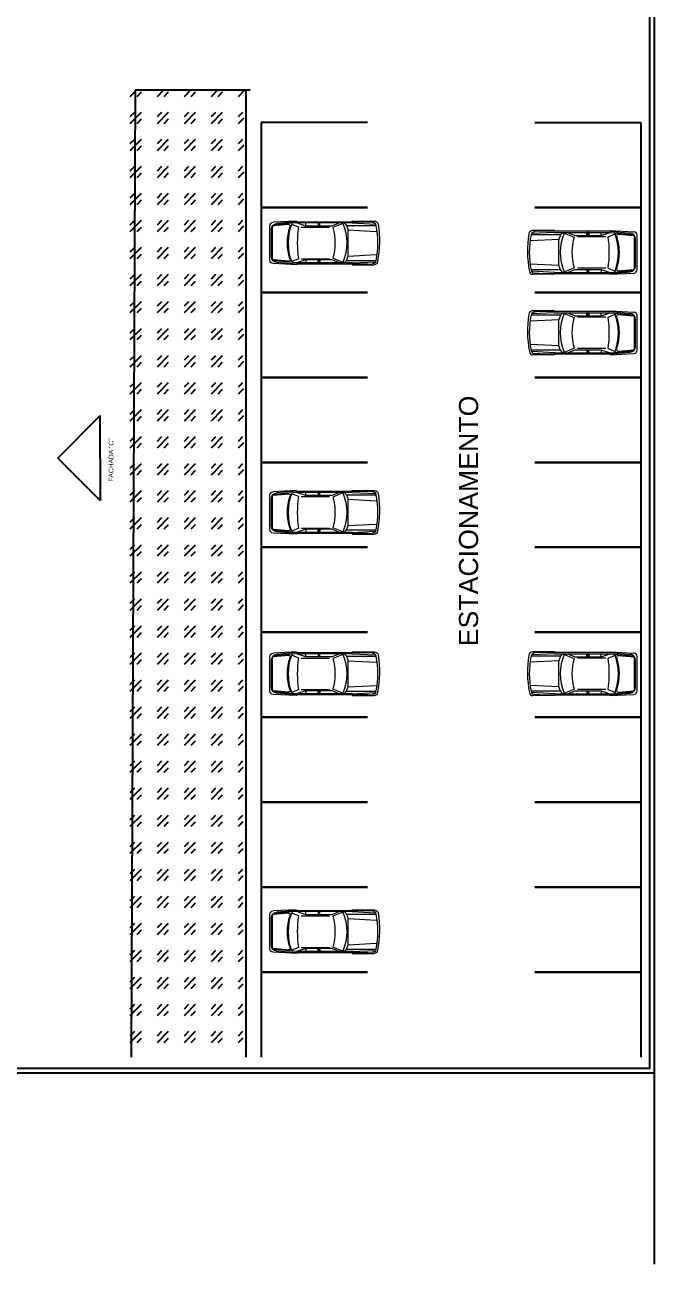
# Model space of a CAD drawing. Header units: metres. Extents: x 257 to 767, y -173 to 1.
# Drawn here: x 654.3 to 684, y -128.6 to -70.2 of the extents above; entities that cross this region are included whole.
import ezdxf

# ---------------------------------------------------------------- set-up
doc = ezdxf.new("R2010")
doc.units = ezdxf.units.M
doc.header["$LTSCALE"] = 10
doc.layers.get('0').update_dxf_attribs({"color": 254})
for name, color, linetype in [('ELETEXTO LUMINÁRIAS', 254, 'Continuous'), ('Jardim', 80, 'Continuous'), ('Muro', 254, 'Continuous'), ('Parede', 254, 'Continuous')]:
    doc.layers.add(name, color=color, linetype=linetype)
doc.layers.add('Veiculos', color=254, linetype='Continuous', lineweight=0)
doc.styles.add('ARIAL', font='')
doc.styles.get('ARIAL').set_extended_font_data('Arial')

# ---------------------------------------------------------------- blocks, each defined once
blk = doc.blocks.new('*B3')
at = {"layer": 'Veiculos', "color": 0, "linetype": 'ByBlock'}
for p, q in [((1332, 556), (133, 493)), ((1400, 744), (170, 744)), ((1156, 850), (183, 799)), ((1156, 930), (206, 930)), ((491, 900), (292, 883)), ((3521, 900), (491, 900)), ((1156, 900), (1156, 930)), ((1156, 850), (3521, 850)), ((1400, 744), (1332, 556)), ((1332, -556), (1332, 556)), ((1506, 850), (1400, 744)), ((1556, 825), (1983, 653)), ((1706, 850), (2031, 719)), ((2031, 719), (3131, 719)), ((3331, 669), (2131, 669)), ((2531, 719), (2531, 844)), ((2571, 719), (2571, 894)), ((2611, 844), (2611, 719)), ((3131, 719), (3521, 850)), ((3131, 719), (3131, 844)), ((3431, 669), (3732, 791)), ((3521, 900), (3521, 930)), ((3521, 930), (4520, 878)), ((3521, 900), (4368, 826)), ((3521, 850), (4497, 765)), ((3857, 780), (4504, 723)), ((4550, -673), (4550, 673)), ((4596, -577), (4596, 577)), ((4662, -728), (4662, 728)), ((1332, -556), (133, -493)), ((1400, -744), (170, -744)), ((1156, -850), (183, -799)), ((1156, -930), (231, -930)), ((491, -900), (292, -883)), ((491, -900), (3521, -900)), ((1156, -850), (3521, -850)), ((1156, -900), (1156, -930)), ((1400, -744), (1332, -556)), ((1506, -850), (1400, -744)), ((1556, -825), (1983, -653)), ((1706, -850), (2031, -719)), ((2031, -719), (3131, -719)), ((3331, -669), (2131, -669)), ((2531, -719), (2531, -844)), ((2571, -719), (2571, -894)), ((2611, -844), (2611, -719)), ((3131, -719), (3131, -844)), ((3131, -719), (3521, -850)), ((3431, -669), (3732, -791)), ((3521, -850), (4497, -765)), ((3521, -900), (4368, -826)), ((3521, -930), (4520, -878)), ((3521, -900), (3521, -930)), ((3857, -780), (4504, -723))]:
    blk.add_line(p, q, dxfattribs=at)
for centre, radius, start, end in [((4575, 71), 4576, 170.9204, 190.8856), ((206, 780), 150, 90, 175), ((3698, 0), 3620, 168.1043, 191.8957), ((305, 733), 150, 95, 175), ((3569, 0), 2175, 157.7141, 202.2859), ((4331, 0), 2438, 164.469, 195.531), ((-975, 0), 4456, 351.3671, 8.6329), ((1513, 0), 2356, 340.3877, 19.6123), ((3851, 720), 60, 85.0001, 210), ((1769, 0), 2144, 341.2297, 18.7703), ((4346, 577), 250, 360, 85), ((4500, 673), 50, 0, 85), ((4512, 728), 150, 0, 87), ((231, -780), 150, 185, 270), ((305, -733), 150, 185, 265), ((3851, -720), 60, 150, 274.9999), ((4346, -577), 250, 275, 360), ((4500, -673), 50, 275, 360), ((4512, -728), 150, 273, 0)]:
    blk.add_arc(centre, radius, start, end, dxfattribs=at)
blk = doc.blocks.new('LANDSCAP0133')
at = {"color": 0, "linetype": 'ByBlock'}
blk.add_blockref('*B3', (0, 0), dxfattribs=at)

msp = doc.modelspace()

# ---------------------------------------------------------------- hatches: boundary and pattern name
at = {"layer": 'Parede'}
h = msp.add_hatch(dxfattribs=at)
h.set_pattern_fill('GOST_GLASS', color=254, scale=0.15)
h.set_pattern_definition([(45, (-48.3599, -189.4408), (1.2727922, -1e-16), [0.75, -1.05]), (45, (-48.04175, -189.4408), (1.2727922, -1e-16), [0.3, -1.5]), (45, (-48.3599, -189.1226), (1.2727922, -1e-16), [0.3, -1.5])])
h.paths.add_polyline_path([(664.621, -118.861), (658.777, -118.861), (658.829, -73.312), (664.674, -73.312)])

# ---------------------------------------------------------------- linework, layer by layer
at = {"color": 254}
for p, q in [((670.483, -74.847), (665.483, -74.847)), ((665.483, -74.847), (665.483, -78.847)), ((678.371, -74.847), (683.371, -74.847)), ((683.371, -74.847), (683.371, -78.847)), ((665.483, -78.847), (670.483, -78.847)), ((670.483, -78.847), (665.483, -78.847)), ((665.483, -78.847), (665.483, -82.847)), ((683.371, -78.847), (678.371, -78.847)), ((678.371, -78.847), (683.371, -78.847)), ((683.371, -78.847), (683.371, -82.847)), ((665.483, -82.847), (670.483, -82.847)), ((670.483, -82.847), (665.483, -82.847)), ((665.483, -82.847), (665.483, -86.847)), ((683.371, -82.847), (678.371, -82.847)), ((678.371, -82.847), (683.371, -82.847)), ((683.371, -82.847), (683.371, -86.847)), ((665.483, -86.847), (670.483, -86.847)), ((670.483, -86.847), (665.483, -86.847)), ((665.483, -86.847), (665.483, -90.847)), ((683.371, -86.847), (678.371, -86.847)), ((678.371, -86.847), (683.371, -86.847)), ((683.371, -86.847), (683.371, -90.847)), ((655.897, -90.644), (657.897, -88.644)), ((657.897, -90.644), (657.897, -88.644)), ((655.897, -90.644), (657.897, -92.644)), ((657.897, -90.644), (657.897, -92.644)), ((665.483, -90.847), (670.483, -90.847)), ((670.483, -90.847), (665.483, -90.847)), ((665.483, -90.847), (665.483, -94.847)), ((683.371, -90.847), (678.371, -90.847)), ((678.371, -90.847), (683.371, -90.847)), ((683.371, -90.847), (683.371, -94.847)), ((665.483, -94.847), (670.483, -94.847)), ((670.483, -94.847), (665.483, -94.847)), ((665.483, -94.847), (665.483, -98.847)), ((683.371, -94.847), (678.371, -94.847)), ((678.371, -94.847), (683.371, -94.847)), ((683.371, -94.847), (683.371, -98.847)), ((665.483, -98.847), (670.483, -98.847)), ((670.483, -98.847), (665.483, -98.847)), ((665.483, -98.847), (665.483, -102.847)), ((683.371, -98.847), (678.371, -98.847)), ((678.371, -98.847), (683.371, -98.847)), ((683.371, -98.847), (683.371, -102.847)), ((665.483, -102.847), (670.483, -102.847)), ((670.483, -102.847), (665.483, -102.847)), ((665.483, -102.847), (665.483, -106.847)), ((683.371, -102.847), (678.371, -102.847)), ((678.371, -102.847), (683.371, -102.847)), ((683.371, -102.847), (683.371, -106.847)), ((665.483, -106.847), (670.483, -106.847)), ((670.483, -106.847), (665.483, -106.847)), ((665.483, -106.847), (665.483, -110.847)), ((683.371, -106.847), (678.371, -106.847)), ((678.371, -106.847), (683.371, -106.847)), ((683.371, -106.847), (683.371, -110.847)), ((665.483, -110.847), (670.483, -110.847)), ((670.483, -110.847), (665.483, -110.847)), ((665.483, -110.847), (665.483, -114.847)), ((683.371, -110.847), (678.371, -110.847)), ((678.371, -110.847), (683.371, -110.847)), ((683.371, -110.847), (683.371, -114.847)), ((665.483, -114.847), (670.483, -114.847)), ((670.483, -114.847), (665.483, -114.847)), ((665.483, -114.847), (665.483, -118.847)), ((683.371, -114.847), (678.371, -114.847)), ((678.371, -114.847), (683.371, -114.847)), ((683.371, -114.847), (683.371, -118.847))]:
    msp.add_line(p, q, dxfattribs=at)
msp.add_line((683.995, -119.591), (683.995, -128.599))
at = {"layer": 'Jardim', "color": 254}
for p, q in [((659.541, -73.312), (659.346, -118.854)), ((659.541, -73.312), (664.956, -73.312)), ((664.761, -73.312), (664.761, -118.854))]:
    msp.add_line(p, q, dxfattribs=at)
at = {"layer": 'Muro', "color": 254}
for p, q in [((683.795, -119.391), (683.795, -60.831)), ((683.995, -60.831), (683.995, -119.591)), ((539.789, -119.591), (683.995, -119.591)), ((683.795, -119.391), (539.989, -119.391))]:
    msp.add_line(p, q, dxfattribs=at)

# ---------------------------------------------------------------- block references
at = {"layer": 'Veiculos', "color": 254, "yscale": 0.001107757677435568, "zscale": 0.001107757677435568}
for p, xscale in [((671.05, -80.519), -0.001107757677435568), ((678.023, -80.965), 0.001107757677435568), ((678.023, -84.748), 0.001107757677435568), ((671.05, -93.204), -0.001107757677435568), ((671.05, -100.801), -0.001107757677435568), ((678.023, -100.801), 0.001107757677435568), ((671.05, -112.942), -0.001107757677435568)]:
    msp.add_blockref('LANDSCAP0133', p, dxfattribs=dict(at, xscale=xscale))

# ---------------------------------------------------------------- texts
at = {"layer": 'ELETEXTO LUMINÁRIAS', "color": 254, "ltscale": 0.05, "style": 'ARIAL'}
for s, height, p in [('ESTACIONAMENTO', 0.9, (675.696, -99.509)), ('FACHADA "C"', 0.225, (658.517, -91.758))]:
    msp.add_text(s, height=height, rotation=89.99999, dxfattribs=at).set_placement(p)

doc.saveas('drawing.dxf')
